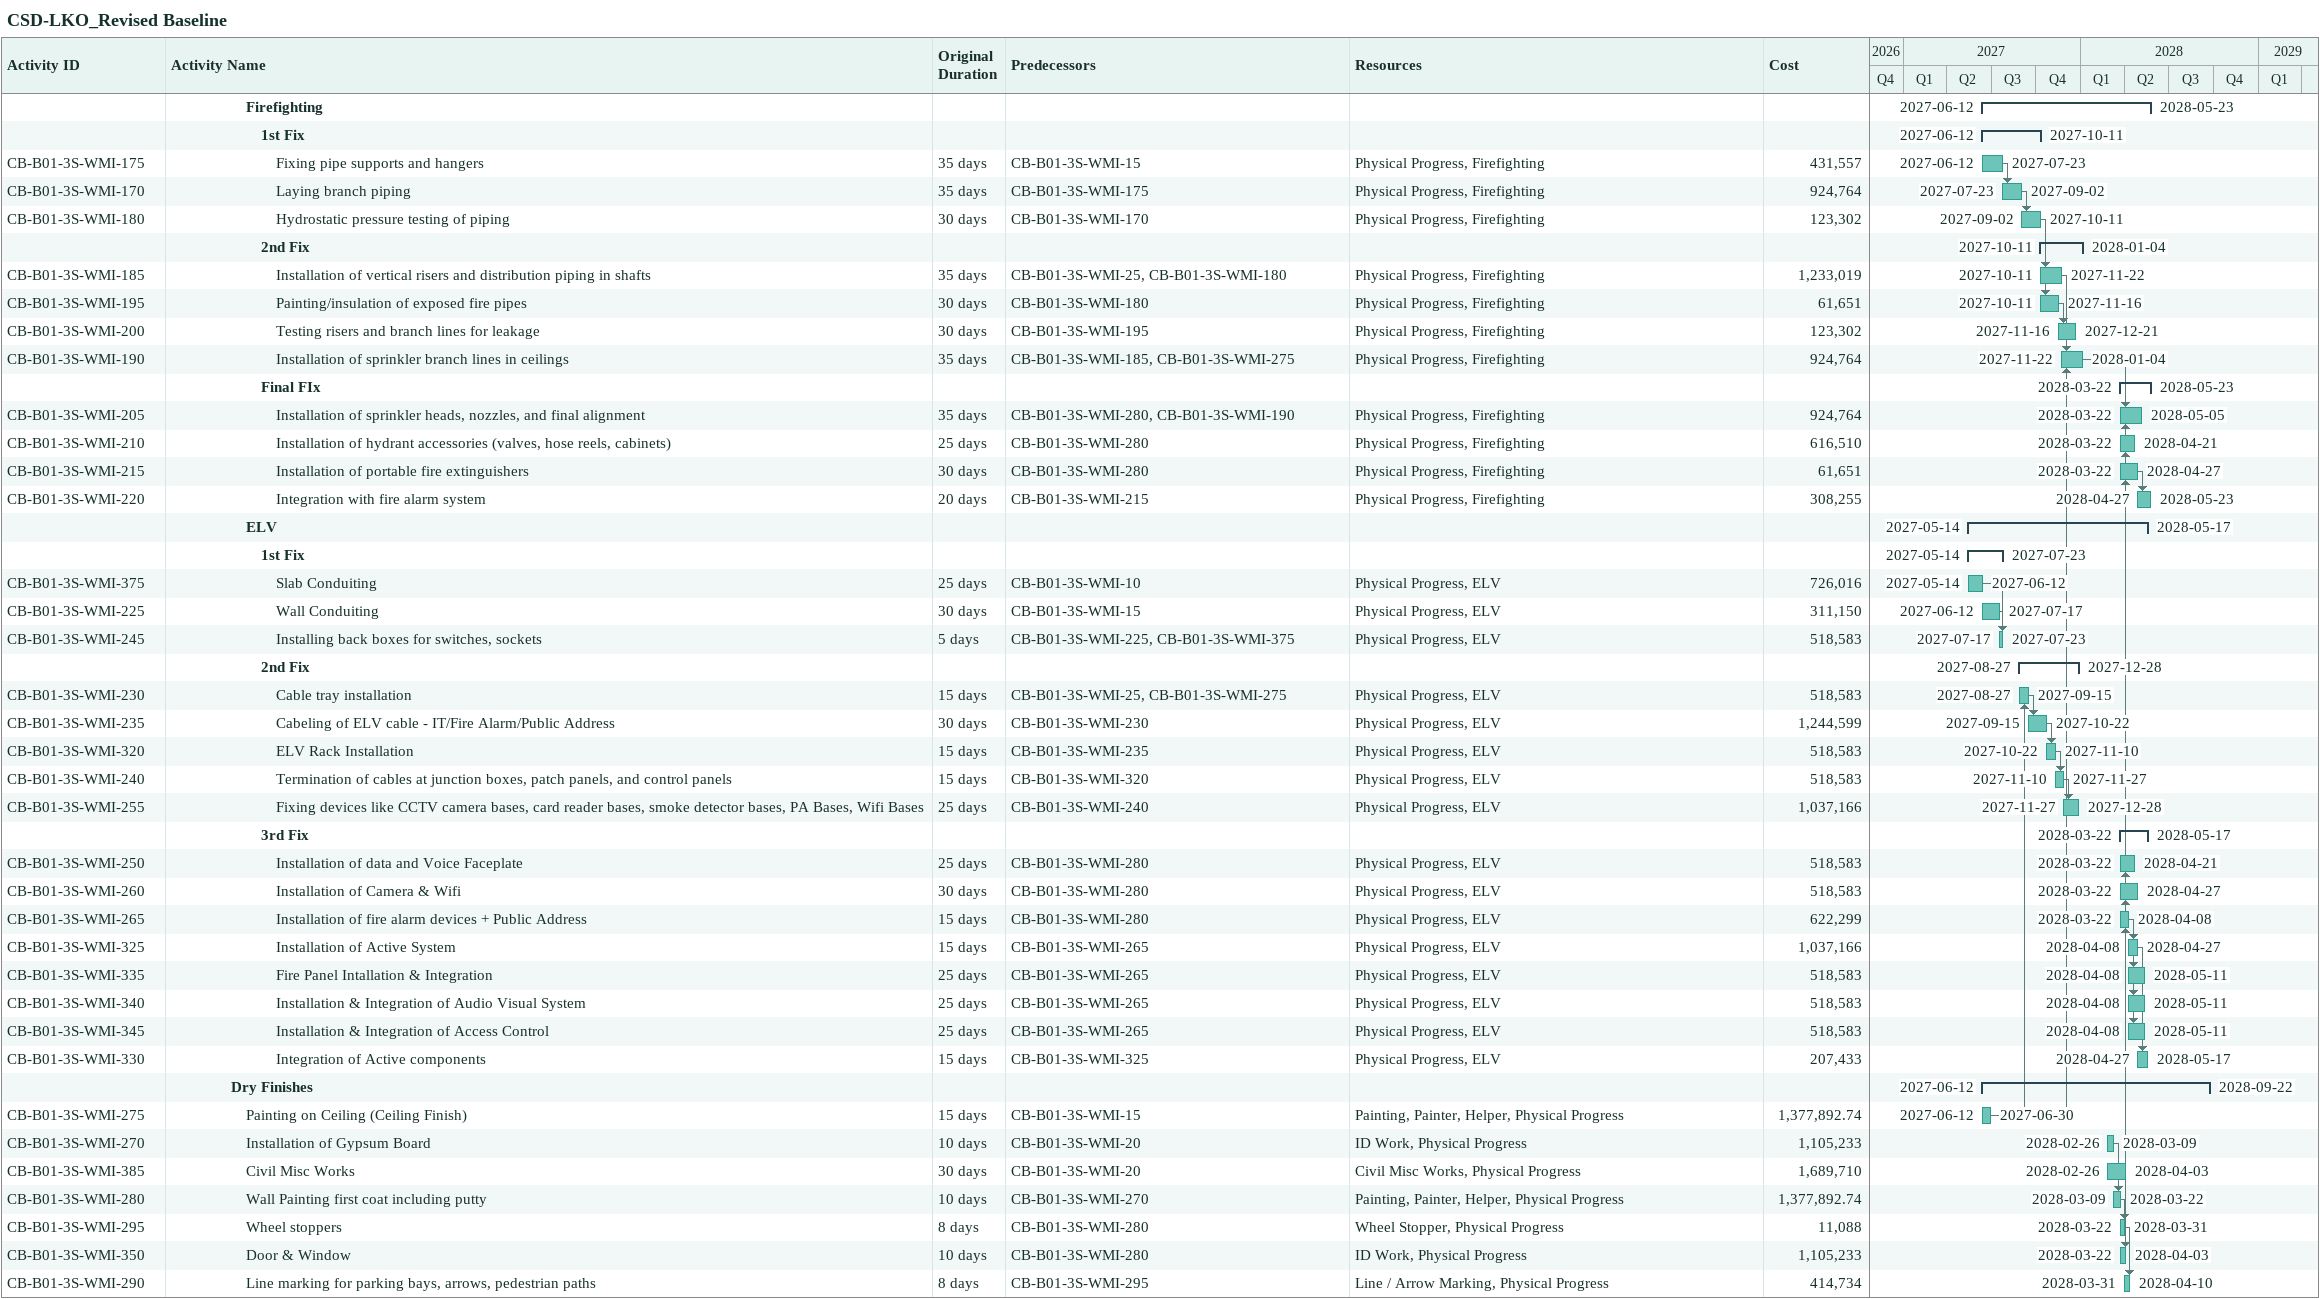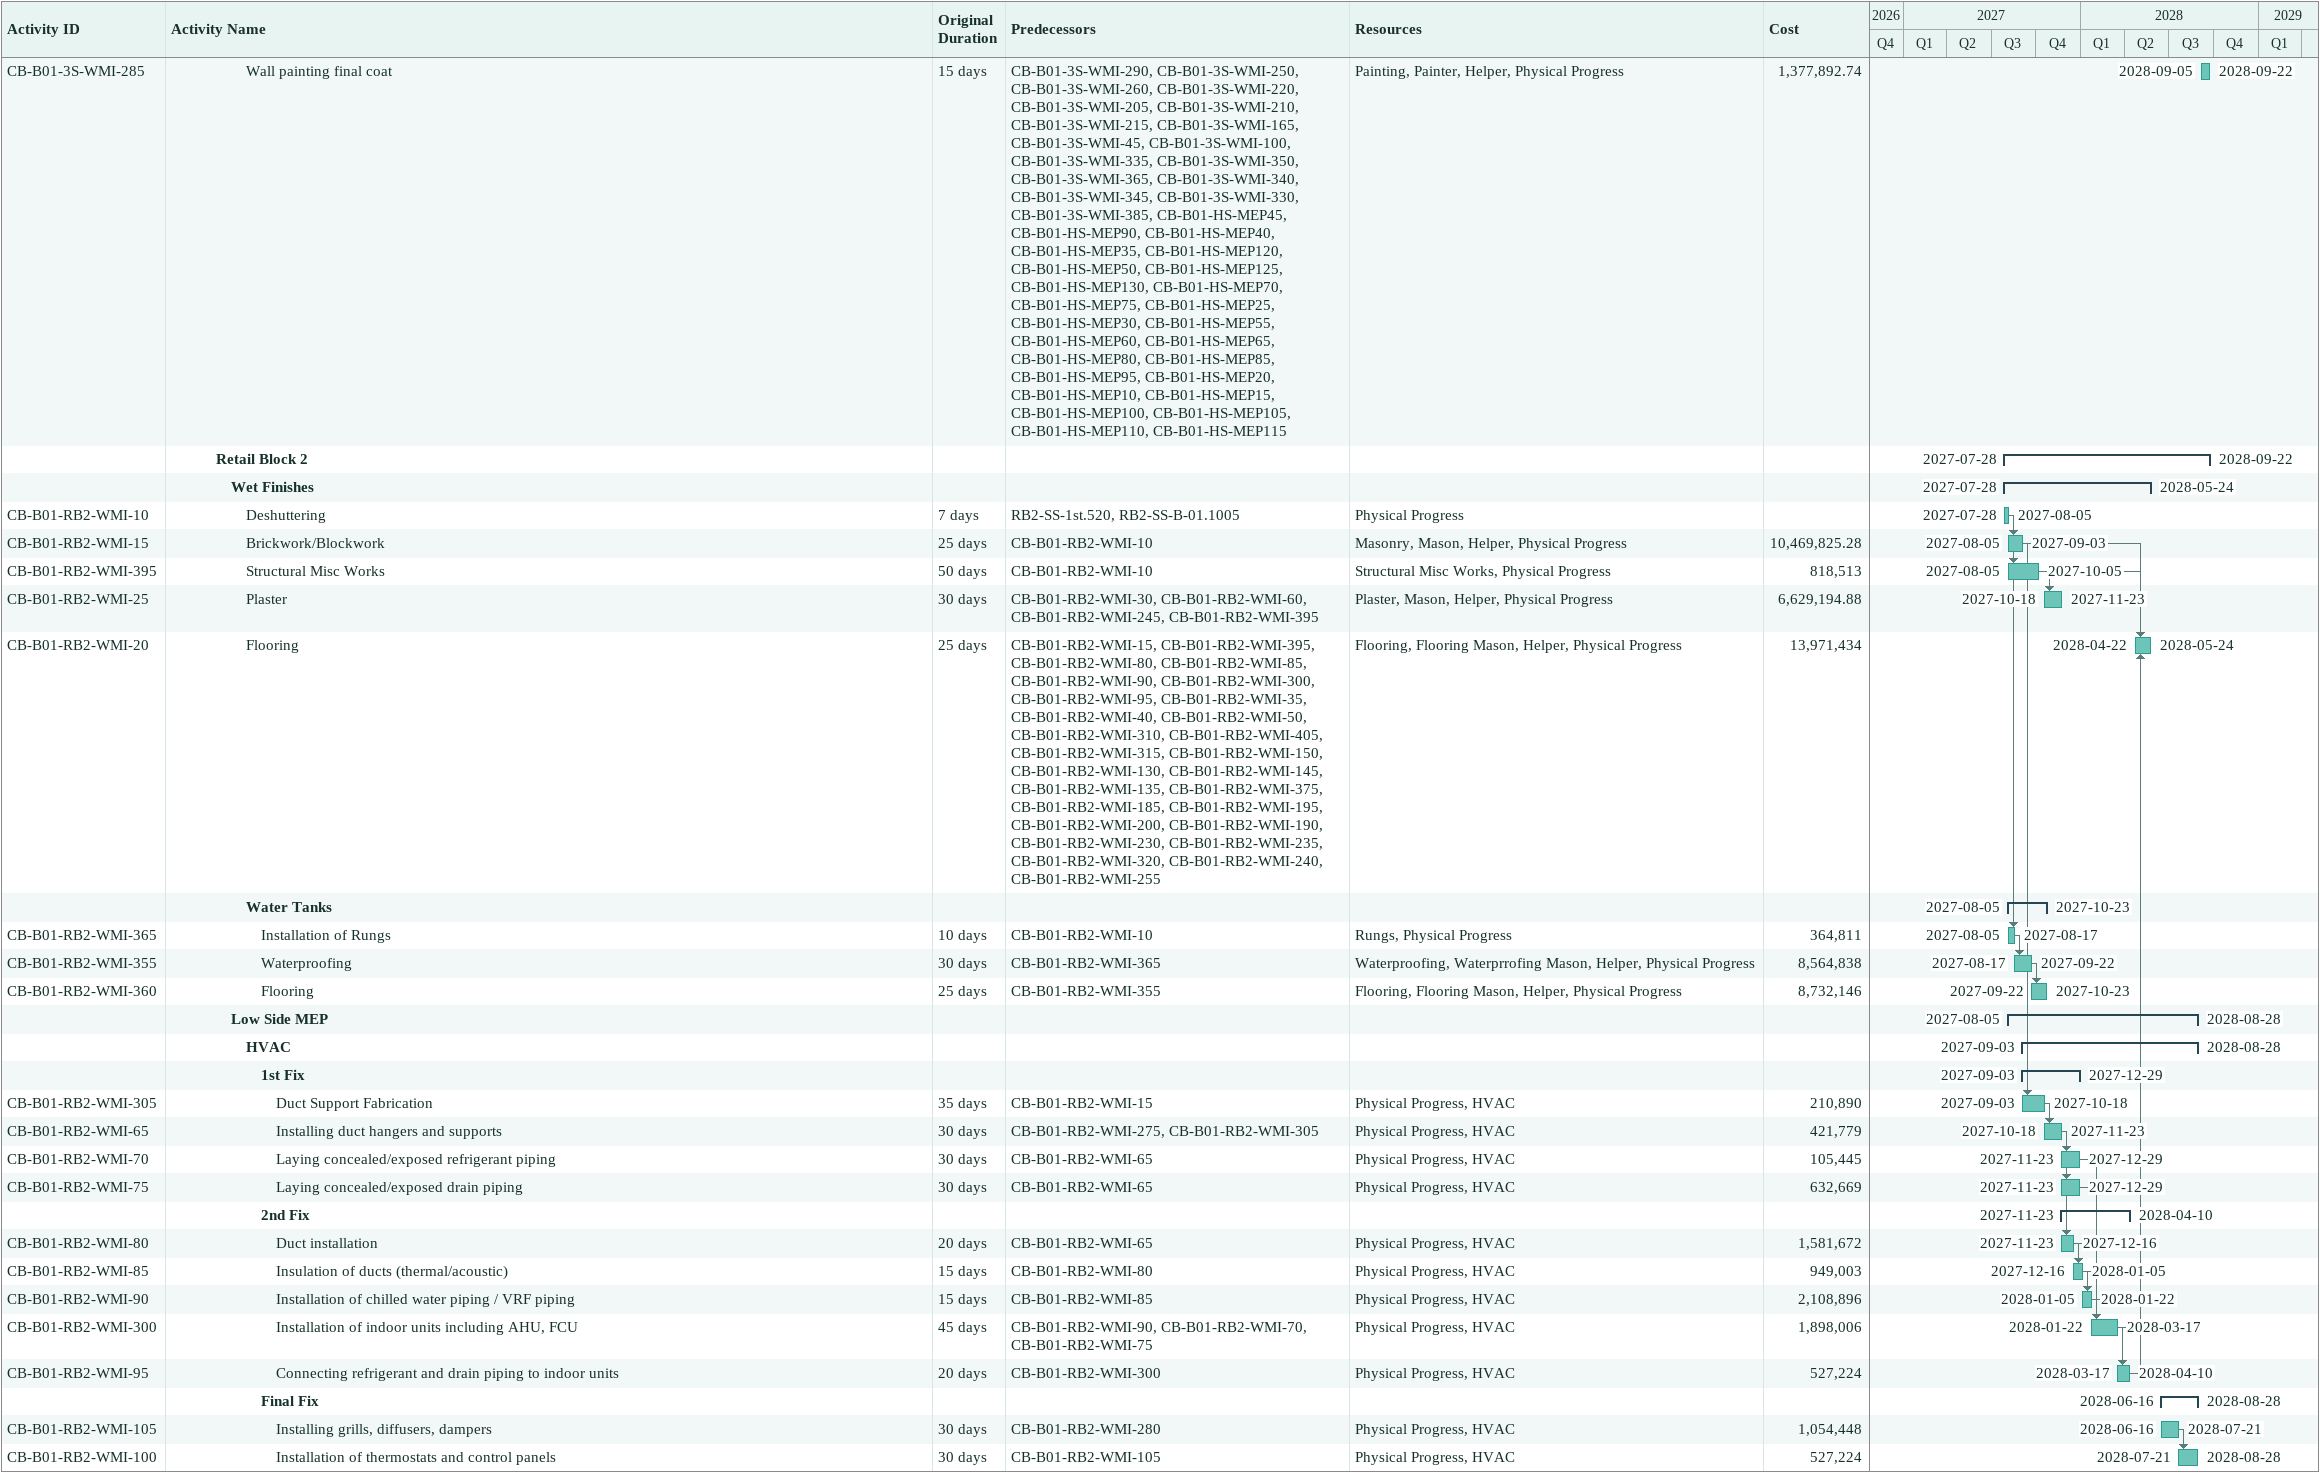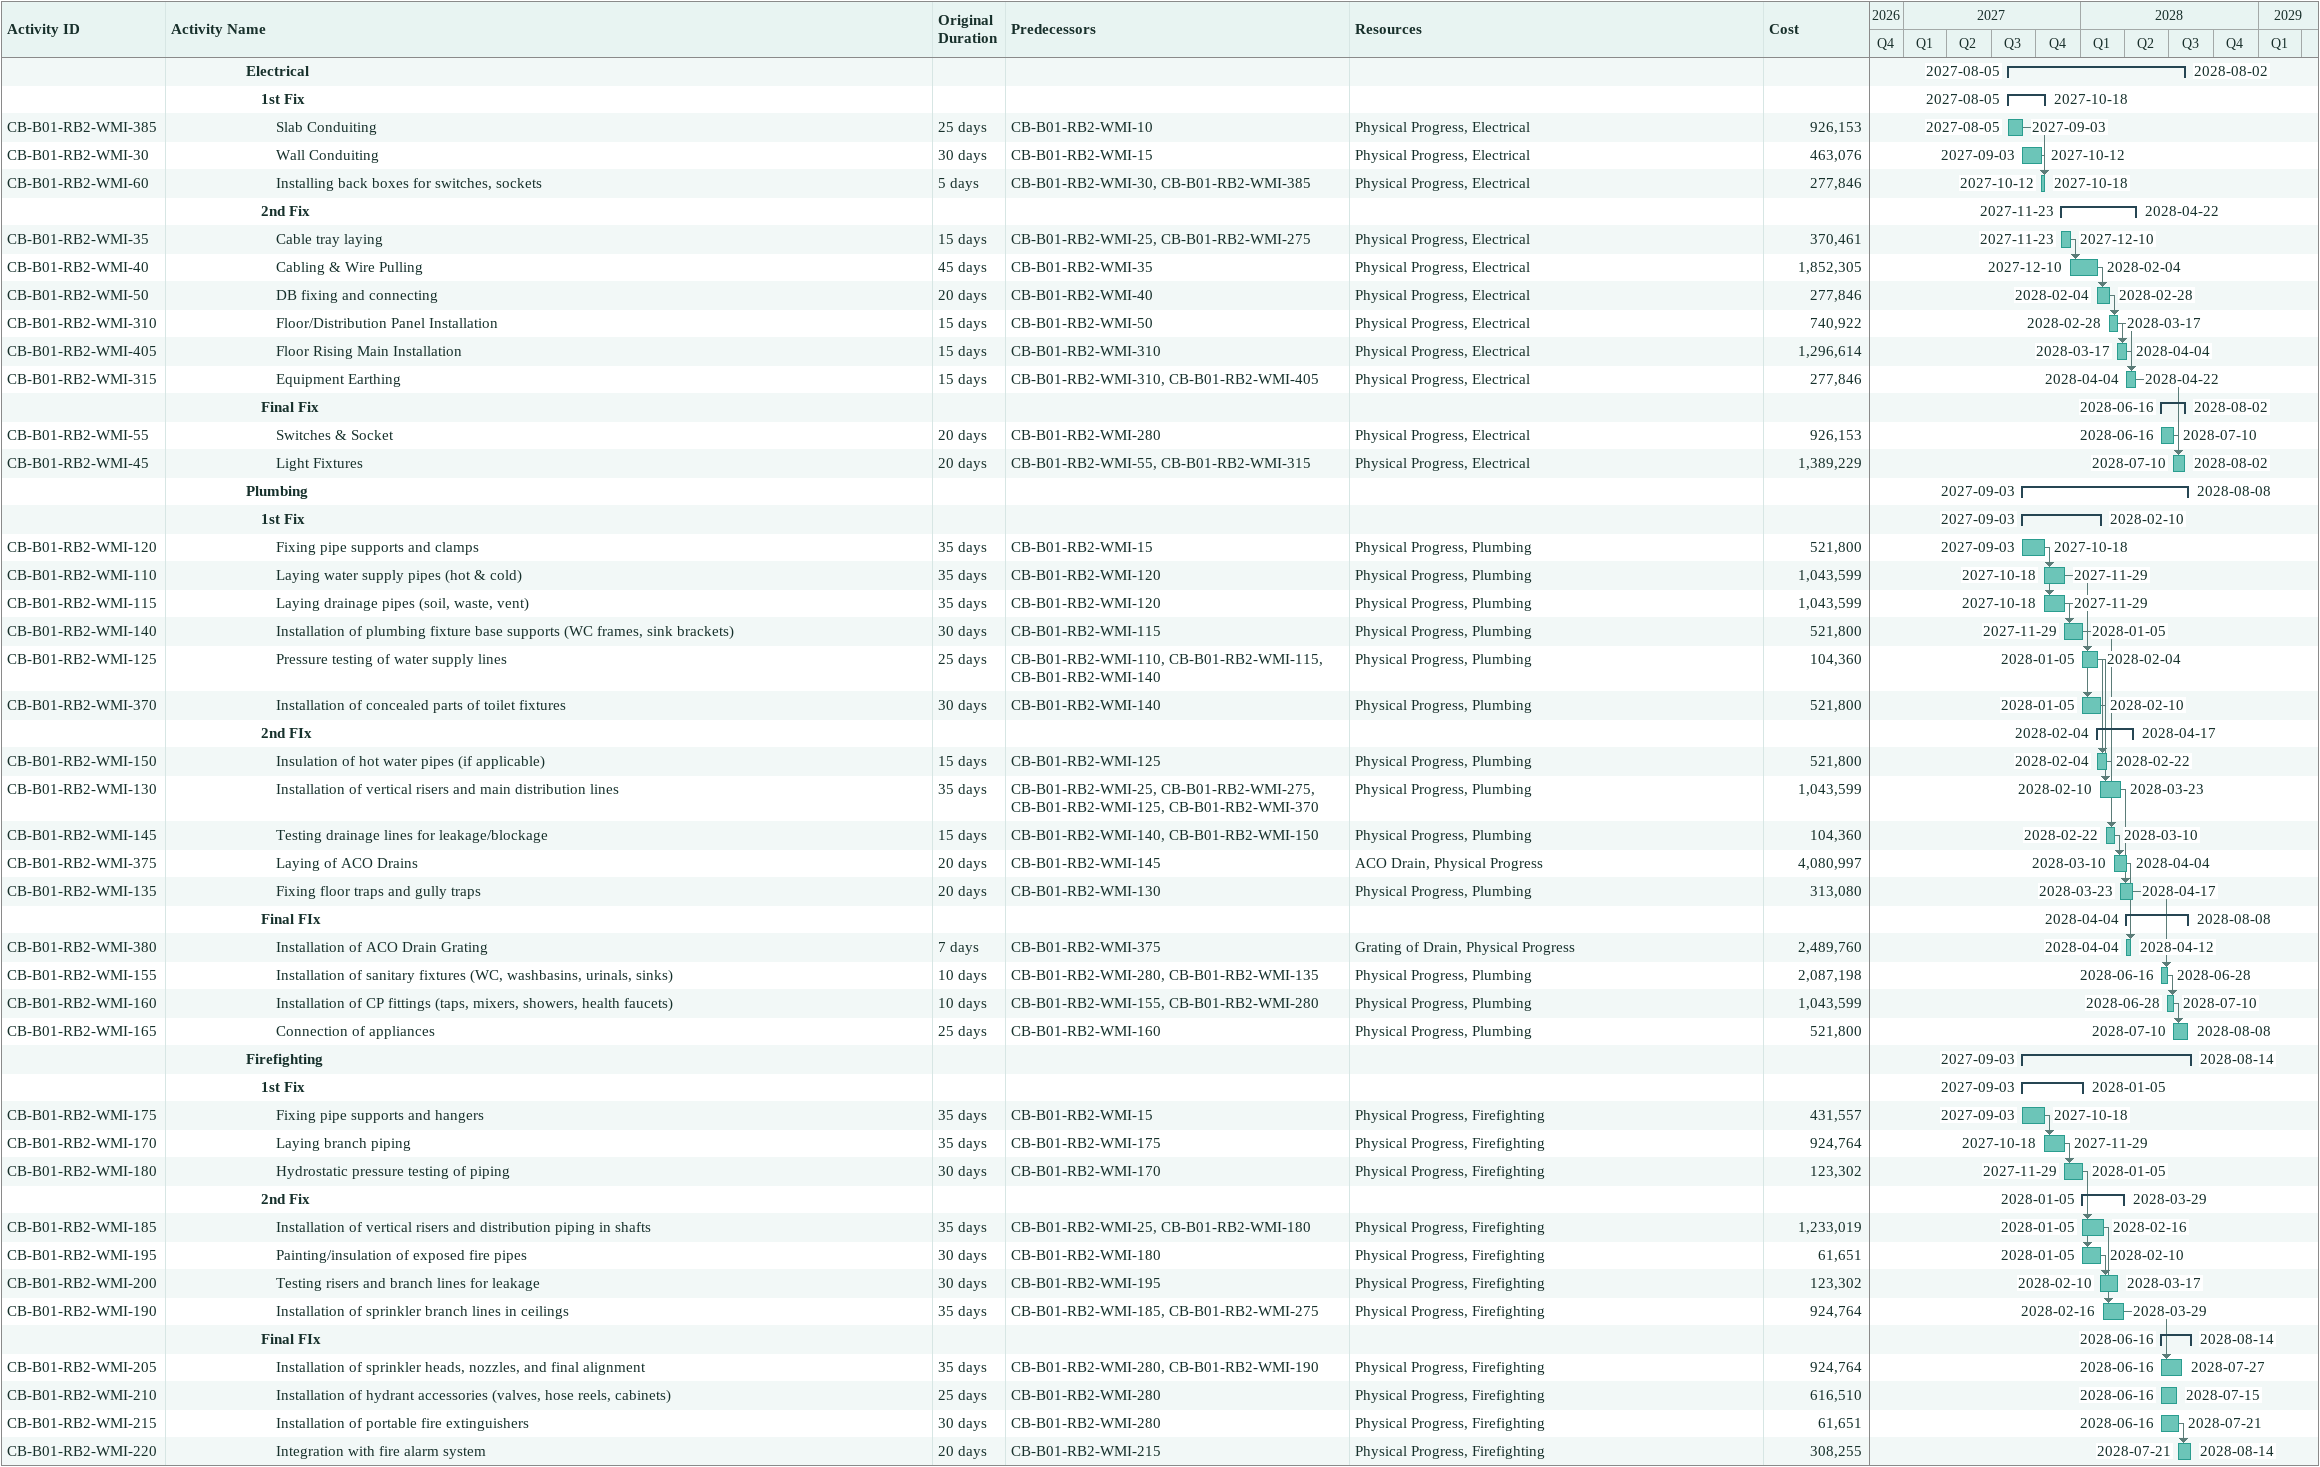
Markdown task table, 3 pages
CSD-LKO_Revised Baseline

| ID | Level | Task | Original duration | Start | Finish | Predecessors | Resources | Cost |
|---|---|---|---|---|---|---|---|---|
|  | 6 | **Firefighting** |  | 2027-06-12 | 2028-05-23 |  |  |  |
|  | 7 | **1st Fix** |  | 2027-06-12 | 2027-10-11 |  |  |  |
| CB-B01-3S-WMI-175 | 8 | Fixing pipe supports and hangers | 35d | 2027-06-12 | 2027-07-23 | CB-B01-3S-WMI-15 | Physical Progress, Firefighting | 431557 |
| CB-B01-3S-WMI-170 | 8 | Laying branch piping | 35d | 2027-07-23 | 2027-09-02 | CB-B01-3S-WMI-175 | Physical Progress, Firefighting | 924764 |
| CB-B01-3S-WMI-180 | 8 | Hydrostatic pressure testing of piping | 30d | 2027-09-02 | 2027-10-11 | CB-B01-3S-WMI-170 | Physical Progress, Firefighting | 123302 |
|  | 7 | **2nd Fix** |  | 2027-10-11 | 2028-01-04 |  |  |  |
| CB-B01-3S-WMI-185 | 8 | Installation of vertical risers and distribution piping in shafts | 35d | 2027-10-11 | 2027-11-22 | CB-B01-3S-WMI-25, CB-B01-3S-WMI-180 | Physical Progress, Firefighting | 1233019 |
| CB-B01-3S-WMI-195 | 8 | Painting/insulation of exposed fire pipes | 30d | 2027-10-11 | 2027-11-16 | CB-B01-3S-WMI-180 | Physical Progress, Firefighting | 61651 |
| CB-B01-3S-WMI-200 | 8 | Testing risers and branch lines for leakage | 30d | 2027-11-16 | 2027-12-21 | CB-B01-3S-WMI-195 | Physical Progress, Firefighting | 123302 |
| CB-B01-3S-WMI-190 | 8 | Installation of sprinkler branch lines in ceilings | 35d | 2027-11-22 | 2028-01-04 | CB-B01-3S-WMI-185, CB-B01-3S-WMI-275 | Physical Progress, Firefighting | 924764 |
|  | 7 | **Final FIx** |  | 2028-03-22 | 2028-05-23 |  |  |  |
| CB-B01-3S-WMI-205 | 8 | Installation of sprinkler heads, nozzles, and final alignment | 35d | 2028-03-22 | 2028-05-05 | CB-B01-3S-WMI-280, CB-B01-3S-WMI-190 | Physical Progress, Firefighting | 924764 |
| CB-B01-3S-WMI-210 | 8 | Installation of hydrant accessories (valves, hose reels, cabinets) | 25d | 2028-03-22 | 2028-04-21 | CB-B01-3S-WMI-280 | Physical Progress, Firefighting | 616510 |
| CB-B01-3S-WMI-215 | 8 | Installation of portable fire extinguishers | 30d | 2028-03-22 | 2028-04-27 | CB-B01-3S-WMI-280 | Physical Progress, Firefighting | 61651 |
| CB-B01-3S-WMI-220 | 8 | Integration with fire alarm system | 20d | 2028-04-27 | 2028-05-23 | CB-B01-3S-WMI-215 | Physical Progress, Firefighting | 308255 |
|  | 6 | **ELV** |  | 2027-05-14 | 2028-05-17 |  |  |  |
|  | 7 | **1st Fix** |  | 2027-05-14 | 2027-07-23 |  |  |  |
| CB-B01-3S-WMI-375 | 8 | Slab Conduiting | 25d | 2027-05-14 | 2027-06-12 | CB-B01-3S-WMI-10 | Physical Progress, ELV | 726016 |
| CB-B01-3S-WMI-225 | 8 | Wall Conduiting | 30d | 2027-06-12 | 2027-07-17 | CB-B01-3S-WMI-15 | Physical Progress, ELV | 311150 |
| CB-B01-3S-WMI-245 | 8 | Installing back boxes for switches, sockets | 5d | 2027-07-17 | 2027-07-23 | CB-B01-3S-WMI-225, CB-B01-3S-WMI-375 | Physical Progress, ELV | 518583 |
|  | 7 | **2nd Fix** |  | 2027-08-27 | 2027-12-28 |  |  |  |
| CB-B01-3S-WMI-230 | 8 | Cable tray installation | 15d | 2027-08-27 | 2027-09-15 | CB-B01-3S-WMI-25, CB-B01-3S-WMI-275 | Physical Progress, ELV | 518583 |
| CB-B01-3S-WMI-235 | 8 | Cabeling of ELV cable - IT/Fire Alarm/Public Address | 30d | 2027-09-15 | 2027-10-22 | CB-B01-3S-WMI-230 | Physical Progress, ELV | 1244599 |
| CB-B01-3S-WMI-320 | 8 | ELV Rack Installation | 15d | 2027-10-22 | 2027-11-10 | CB-B01-3S-WMI-235 | Physical Progress, ELV | 518583 |
| CB-B01-3S-WMI-240 | 8 | Termination of cables at junction boxes, patch panels, and control panels | 15d | 2027-11-10 | 2027-11-27 | CB-B01-3S-WMI-320 | Physical Progress, ELV | 518583 |
| CB-B01-3S-WMI-255 | 8 | Fixing devices like CCTV camera bases, card reader bases, smoke detector bases, PA Bases, Wifi Bases | 25d | 2027-11-27 | 2027-12-28 | CB-B01-3S-WMI-240 | Physical Progress, ELV | 1037166 |
|  | 7 | **3rd Fix** |  | 2028-03-22 | 2028-05-17 |  |  |  |
| CB-B01-3S-WMI-250 | 8 | Installation of data and Voice Faceplate | 25d | 2028-03-22 | 2028-04-21 | CB-B01-3S-WMI-280 | Physical Progress, ELV | 518583 |
| CB-B01-3S-WMI-260 | 8 | Installation of Camera & Wifi | 30d | 2028-03-22 | 2028-04-27 | CB-B01-3S-WMI-280 | Physical Progress, ELV | 518583 |
| CB-B01-3S-WMI-265 | 8 | Installation of fire alarm devices + Public Address | 15d | 2028-03-22 | 2028-04-08 | CB-B01-3S-WMI-280 | Physical Progress, ELV | 622299 |
| CB-B01-3S-WMI-325 | 8 | Installation of Active System | 15d | 2028-04-08 | 2028-04-27 | CB-B01-3S-WMI-265 | Physical Progress, ELV | 1037166 |
| CB-B01-3S-WMI-335 | 8 | Fire Panel Intallation & Integration | 25d | 2028-04-08 | 2028-05-11 | CB-B01-3S-WMI-265 | Physical Progress, ELV | 518583 |
| CB-B01-3S-WMI-340 | 8 | Installation & Integration of Audio Visual System | 25d | 2028-04-08 | 2028-05-11 | CB-B01-3S-WMI-265 | Physical Progress, ELV | 518583 |
| CB-B01-3S-WMI-345 | 8 | Installation & Integration of Access Control | 25d | 2028-04-08 | 2028-05-11 | CB-B01-3S-WMI-265 | Physical Progress, ELV | 518583 |
| CB-B01-3S-WMI-330 | 8 | Integration of Active components | 15d | 2028-04-27 | 2028-05-17 | CB-B01-3S-WMI-325 | Physical Progress, ELV | 207433 |
|  | 5 | **Dry Finishes** |  | 2027-06-12 | 2028-09-22 |  |  |  |
| CB-B01-3S-WMI-275 | 6 | Painting on Ceiling (Ceiling Finish) | 15d | 2027-06-12 | 2027-06-30 | CB-B01-3S-WMI-15 | Painting, Painter, Helper, Physical Progress | 1377892.74 |
| CB-B01-3S-WMI-270 | 6 | Installation of Gypsum Board | 10d | 2028-02-26 | 2028-03-09 | CB-B01-3S-WMI-20 | ID Work, Physical Progress | 1105233 |
| CB-B01-3S-WMI-385 | 6 | Civil Misc Works | 30d | 2028-02-26 | 2028-04-03 | CB-B01-3S-WMI-20 | Civil Misc Works, Physical Progress | 1689710 |
| CB-B01-3S-WMI-280 | 6 | Wall Painting first coat including putty | 10d | 2028-03-09 | 2028-03-22 | CB-B01-3S-WMI-270 | Painting, Painter, Helper, Physical Progress | 1377892.74 |
| CB-B01-3S-WMI-295 | 6 | Wheel stoppers | 8d | 2028-03-22 | 2028-03-31 | CB-B01-3S-WMI-280 | Wheel Stopper, Physical Progress | 11088 |
| CB-B01-3S-WMI-350 | 6 | Door & Window | 10d | 2028-03-22 | 2028-04-03 | CB-B01-3S-WMI-280 | ID Work, Physical Progress | 1105233 |
| CB-B01-3S-WMI-290 | 6 | Line marking for parking bays, arrows, pedestrian paths | 8d | 2028-03-31 | 2028-04-10 | CB-B01-3S-WMI-295 | Line / Arrow Marking, Physical Progress | 414734 |
| CB-B01-3S-WMI-285 | 6 | Wall painting final coat | 15d | 2028-09-05 | 2028-09-22 | CB-B01-3S-WMI-290, CB-B01-3S-WMI-250, CB-B01-3S-WMI-260, CB-B01-3S-WMI-220, CB-B01-3S-WMI-205, CB-B01-3S-WMI-210, CB-B01-3S-WMI-215, CB-B01-3S-WMI-165, CB-B01-3S-WMI-45, CB-B01-3S-WMI-100, CB-B01-3S-WMI-335, CB-B01-3S-WMI-350, CB-B01-3S-WMI-365, CB-B01-3S-WMI-340, CB-B01-3S-WMI-345, CB-B01-3S-WMI-330, CB-B01-3S-WMI-385, CB-B01-HS-MEP45, CB-B01-HS-MEP90, CB-B01-HS-MEP40, CB-B01-HS-MEP35, CB-B01-HS-MEP120, CB-B01-HS-MEP50, CB-B01-HS-MEP125, CB-B01-HS-MEP130, CB-B01-HS-MEP70, CB-B01-HS-MEP75, CB-B01-HS-MEP25, CB-B01-HS-MEP30, CB-B01-HS-MEP55, CB-B01-HS-MEP60, CB-B01-HS-MEP65, CB-B01-HS-MEP80, CB-B01-HS-MEP85, CB-B01-HS-MEP95, CB-B01-HS-MEP20, CB-B01-HS-MEP10, CB-B01-HS-MEP15, CB-B01-HS-MEP100, CB-B01-HS-MEP105, CB-B01-HS-MEP110, CB-B01-HS-MEP115 | Painting, Painter, Helper, Physical Progress | 1377892.74 |
|  | 4 | **Retail Block 2** |  | 2027-07-28 | 2028-09-22 |  |  |  |
|  | 5 | **Wet Finishes** |  | 2027-07-28 | 2028-05-24 |  |  |  |
| CB-B01-RB2-WMI-10 | 6 | Deshuttering | 7d | 2027-07-28 | 2027-08-05 | RB2-SS-1st.520, RB2-SS-B-01.1005 | Physical Progress |  |
| CB-B01-RB2-WMI-15 | 6 | Brickwork/Blockwork | 25d | 2027-08-05 | 2027-09-03 | CB-B01-RB2-WMI-10 | Masonry, Mason, Helper, Physical Progress | 10469825.28 |
| CB-B01-RB2-WMI-395 | 6 | Structural Misc Works | 50d | 2027-08-05 | 2027-10-05 | CB-B01-RB2-WMI-10 | Structural Misc Works, Physical Progress | 818513 |
| CB-B01-RB2-WMI-25 | 6 | Plaster | 30d | 2027-10-18 | 2027-11-23 | CB-B01-RB2-WMI-30, CB-B01-RB2-WMI-60, CB-B01-RB2-WMI-245, CB-B01-RB2-WMI-395 | Plaster, Mason, Helper, Physical Progress | 6629194.88 |
| CB-B01-RB2-WMI-20 | 6 | Flooring | 25d | 2028-04-22 | 2028-05-24 | CB-B01-RB2-WMI-15, CB-B01-RB2-WMI-395, CB-B01-RB2-WMI-80, CB-B01-RB2-WMI-85, CB-B01-RB2-WMI-90, CB-B01-RB2-WMI-300, CB-B01-RB2-WMI-95, CB-B01-RB2-WMI-35, CB-B01-RB2-WMI-40, CB-B01-RB2-WMI-50, CB-B01-RB2-WMI-310, CB-B01-RB2-WMI-405, CB-B01-RB2-WMI-315, CB-B01-RB2-WMI-150, CB-B01-RB2-WMI-130, CB-B01-RB2-WMI-145, CB-B01-RB2-WMI-135, CB-B01-RB2-WMI-375, CB-B01-RB2-WMI-185, CB-B01-RB2-WMI-195, CB-B01-RB2-WMI-200, CB-B01-RB2-WMI-190, CB-B01-RB2-WMI-230, CB-B01-RB2-WMI-235, CB-B01-RB2-WMI-320, CB-B01-RB2-WMI-240, CB-B01-RB2-WMI-255 | Flooring, Flooring Mason, Helper, Physical Progress | 13971434 |
|  | 6 | **Water Tanks** |  | 2027-08-05 | 2027-10-23 |  |  |  |
| CB-B01-RB2-WMI-365 | 7 | Installation of Rungs | 10d | 2027-08-05 | 2027-08-17 | CB-B01-RB2-WMI-10 | Rungs, Physical Progress | 364811 |
| CB-B01-RB2-WMI-355 | 7 | Waterproofing | 30d | 2027-08-17 | 2027-09-22 | CB-B01-RB2-WMI-365 | Waterproofing, Waterprrofing Mason, Helper, Physical Progress | 8564838 |
| CB-B01-RB2-WMI-360 | 7 | Flooring | 25d | 2027-09-22 | 2027-10-23 | CB-B01-RB2-WMI-355 | Flooring, Flooring Mason, Helper, Physical Progress | 8732146 |
|  | 5 | **Low Side MEP** |  | 2027-08-05 | 2028-08-28 |  |  |  |
|  | 6 | **HVAC** |  | 2027-09-03 | 2028-08-28 |  |  |  |
|  | 7 | **1st Fix** |  | 2027-09-03 | 2027-12-29 |  |  |  |
| CB-B01-RB2-WMI-305 | 8 | Duct Support Fabrication | 35d | 2027-09-03 | 2027-10-18 | CB-B01-RB2-WMI-15 | Physical Progress, HVAC | 210890 |
| CB-B01-RB2-WMI-65 | 8 | Installing duct hangers and supports | 30d | 2027-10-18 | 2027-11-23 | CB-B01-RB2-WMI-275, CB-B01-RB2-WMI-305 | Physical Progress, HVAC | 421779 |
| CB-B01-RB2-WMI-70 | 8 | Laying concealed/exposed refrigerant piping | 30d | 2027-11-23 | 2027-12-29 | CB-B01-RB2-WMI-65 | Physical Progress, HVAC | 105445 |
| CB-B01-RB2-WMI-75 | 8 | Laying concealed/exposed drain piping | 30d | 2027-11-23 | 2027-12-29 | CB-B01-RB2-WMI-65 | Physical Progress, HVAC | 632669 |
|  | 7 | **2nd Fix** |  | 2027-11-23 | 2028-04-10 |  |  |  |
| CB-B01-RB2-WMI-80 | 8 | Duct installation | 20d | 2027-11-23 | 2027-12-16 | CB-B01-RB2-WMI-65 | Physical Progress, HVAC | 1581672 |
| CB-B01-RB2-WMI-85 | 8 | Insulation of ducts (thermal/acoustic) | 15d | 2027-12-16 | 2028-01-05 | CB-B01-RB2-WMI-80 | Physical Progress, HVAC | 949003 |
| CB-B01-RB2-WMI-90 | 8 | Installation of chilled water piping / VRF piping | 15d | 2028-01-05 | 2028-01-22 | CB-B01-RB2-WMI-85 | Physical Progress, HVAC | 2108896 |
| CB-B01-RB2-WMI-300 | 8 | Installation of indoor units including AHU, FCU | 45d | 2028-01-22 | 2028-03-17 | CB-B01-RB2-WMI-90, CB-B01-RB2-WMI-70, CB-B01-RB2-WMI-75 | Physical Progress, HVAC | 1898006 |
| CB-B01-RB2-WMI-95 | 8 | Connecting refrigerant and drain piping to indoor units | 20d | 2028-03-17 | 2028-04-10 | CB-B01-RB2-WMI-300 | Physical Progress, HVAC | 527224 |
|  | 7 | **Final Fix** |  | 2028-06-16 | 2028-08-28 |  |  |  |
| CB-B01-RB2-WMI-105 | 8 | Installing grills, diffusers, dampers | 30d | 2028-06-16 | 2028-07-21 | CB-B01-RB2-WMI-280 | Physical Progress, HVAC | 1054448 |
| CB-B01-RB2-WMI-100 | 8 | Installation of thermostats and control panels | 30d | 2028-07-21 | 2028-08-28 | CB-B01-RB2-WMI-105 | Physical Progress, HVAC | 527224 |
|  | 6 | **Electrical** |  | 2027-08-05 | 2028-08-02 |  |  |  |
|  | 7 | **1st Fix** |  | 2027-08-05 | 2027-10-18 |  |  |  |
| CB-B01-RB2-WMI-385 | 8 | Slab Conduiting | 25d | 2027-08-05 | 2027-09-03 | CB-B01-RB2-WMI-10 | Physical Progress, Electrical | 926153 |
| CB-B01-RB2-WMI-30 | 8 | Wall Conduiting | 30d | 2027-09-03 | 2027-10-12 | CB-B01-RB2-WMI-15 | Physical Progress, Electrical | 463076 |
| CB-B01-RB2-WMI-60 | 8 | Installing back boxes for switches, sockets | 5d | 2027-10-12 | 2027-10-18 | CB-B01-RB2-WMI-30, CB-B01-RB2-WMI-385 | Physical Progress, Electrical | 277846 |
|  | 7 | **2nd Fix** |  | 2027-11-23 | 2028-04-22 |  |  |  |
| CB-B01-RB2-WMI-35 | 8 | Cable tray laying | 15d | 2027-11-23 | 2027-12-10 | CB-B01-RB2-WMI-25, CB-B01-RB2-WMI-275 | Physical Progress, Electrical | 370461 |
| CB-B01-RB2-WMI-40 | 8 | Cabling & Wire Pulling | 45d | 2027-12-10 | 2028-02-04 | CB-B01-RB2-WMI-35 | Physical Progress, Electrical | 1852305 |
| CB-B01-RB2-WMI-50 | 8 | DB fixing and connecting | 20d | 2028-02-04 | 2028-02-28 | CB-B01-RB2-WMI-40 | Physical Progress, Electrical | 277846 |
| CB-B01-RB2-WMI-310 | 8 | Floor/Distribution Panel Installation | 15d | 2028-02-28 | 2028-03-17 | CB-B01-RB2-WMI-50 | Physical Progress, Electrical | 740922 |
| CB-B01-RB2-WMI-405 | 8 | Floor Rising Main Installation | 15d | 2028-03-17 | 2028-04-04 | CB-B01-RB2-WMI-310 | Physical Progress, Electrical | 1296614 |
| CB-B01-RB2-WMI-315 | 8 | Equipment Earthing | 15d | 2028-04-04 | 2028-04-22 | CB-B01-RB2-WMI-310, CB-B01-RB2-WMI-405 | Physical Progress, Electrical | 277846 |
|  | 7 | **Final Fix** |  | 2028-06-16 | 2028-08-02 |  |  |  |
| CB-B01-RB2-WMI-55 | 8 | Switches & Socket | 20d | 2028-06-16 | 2028-07-10 | CB-B01-RB2-WMI-280 | Physical Progress, Electrical | 926153 |
| CB-B01-RB2-WMI-45 | 8 | Light Fixtures | 20d | 2028-07-10 | 2028-08-02 | CB-B01-RB2-WMI-55, CB-B01-RB2-WMI-315 | Physical Progress, Electrical | 1389229 |
|  | 6 | **Plumbing** |  | 2027-09-03 | 2028-08-08 |  |  |  |
|  | 7 | **1st Fix** |  | 2027-09-03 | 2028-02-10 |  |  |  |
| CB-B01-RB2-WMI-120 | 8 | Fixing pipe supports and clamps | 35d | 2027-09-03 | 2027-10-18 | CB-B01-RB2-WMI-15 | Physical Progress, Plumbing | 521800 |
| CB-B01-RB2-WMI-110 | 8 | Laying water supply pipes (hot & cold) | 35d | 2027-10-18 | 2027-11-29 | CB-B01-RB2-WMI-120 | Physical Progress, Plumbing | 1043599 |
| CB-B01-RB2-WMI-115 | 8 | Laying drainage pipes (soil, waste, vent) | 35d | 2027-10-18 | 2027-11-29 | CB-B01-RB2-WMI-120 | Physical Progress, Plumbing | 1043599 |
| CB-B01-RB2-WMI-140 | 8 | Installation of plumbing fixture base supports (WC frames, sink brackets) | 30d | 2027-11-29 | 2028-01-05 | CB-B01-RB2-WMI-115 | Physical Progress, Plumbing | 521800 |
| CB-B01-RB2-WMI-125 | 8 | Pressure testing of water supply lines | 25d | 2028-01-05 | 2028-02-04 | CB-B01-RB2-WMI-110, CB-B01-RB2-WMI-115, CB-B01-RB2-WMI-140 | Physical Progress, Plumbing | 104360 |
| CB-B01-RB2-WMI-370 | 8 | Installation of concealed parts of toilet fixtures | 30d | 2028-01-05 | 2028-02-10 | CB-B01-RB2-WMI-140 | Physical Progress, Plumbing | 521800 |
|  | 7 | **2nd FIx** |  | 2028-02-04 | 2028-04-17 |  |  |  |
| CB-B01-RB2-WMI-150 | 8 | Insulation of hot water pipes (if applicable) | 15d | 2028-02-04 | 2028-02-22 | CB-B01-RB2-WMI-125 | Physical Progress, Plumbing | 521800 |
| CB-B01-RB2-WMI-130 | 8 | Installation of vertical risers and main distribution lines | 35d | 2028-02-10 | 2028-03-23 | CB-B01-RB2-WMI-25, CB-B01-RB2-WMI-275, CB-B01-RB2-WMI-125, CB-B01-RB2-WMI-370 | Physical Progress, Plumbing | 1043599 |
| CB-B01-RB2-WMI-145 | 8 | Testing drainage lines for leakage/blockage | 15d | 2028-02-22 | 2028-03-10 | CB-B01-RB2-WMI-140, CB-B01-RB2-WMI-150 | Physical Progress, Plumbing | 104360 |
| CB-B01-RB2-WMI-375 | 8 | Laying of ACO Drains | 20d | 2028-03-10 | 2028-04-04 | CB-B01-RB2-WMI-145 | ACO Drain, Physical Progress | 4080997 |
| CB-B01-RB2-WMI-135 | 8 | Fixing floor traps and gully traps | 20d | 2028-03-23 | 2028-04-17 | CB-B01-RB2-WMI-130 | Physical Progress, Plumbing | 313080 |
|  | 7 | **Final FIx** |  | 2028-04-04 | 2028-08-08 |  |  |  |
| CB-B01-RB2-WMI-380 | 8 | Installation of ACO Drain Grating | 7d | 2028-04-04 | 2028-04-12 | CB-B01-RB2-WMI-375 | Grating of Drain, Physical Progress | 2489760 |
| CB-B01-RB2-WMI-155 | 8 | Installation of sanitary fixtures (WC, washbasins, urinals, sinks) | 10d | 2028-06-16 | 2028-06-28 | CB-B01-RB2-WMI-280, CB-B01-RB2-WMI-135 | Physical Progress, Plumbing | 2087198 |
| CB-B01-RB2-WMI-160 | 8 | Installation of CP fittings (taps, mixers, showers, health faucets) | 10d | 2028-06-28 | 2028-07-10 | CB-B01-RB2-WMI-155, CB-B01-RB2-WMI-280 | Physical Progress, Plumbing | 1043599 |
| CB-B01-RB2-WMI-165 | 8 | Connection of appliances | 25d | 2028-07-10 | 2028-08-08 | CB-B01-RB2-WMI-160 | Physical Progress, Plumbing | 521800 |
|  | 6 | **Firefighting** |  | 2027-09-03 | 2028-08-14 |  |  |  |
|  | 7 | **1st Fix** |  | 2027-09-03 | 2028-01-05 |  |  |  |
| CB-B01-RB2-WMI-175 | 8 | Fixing pipe supports and hangers | 35d | 2027-09-03 | 2027-10-18 | CB-B01-RB2-WMI-15 | Physical Progress, Firefighting | 431557 |
| CB-B01-RB2-WMI-170 | 8 | Laying branch piping | 35d | 2027-10-18 | 2027-11-29 | CB-B01-RB2-WMI-175 | Physical Progress, Firefighting | 924764 |
| CB-B01-RB2-WMI-180 | 8 | Hydrostatic pressure testing of piping | 30d | 2027-11-29 | 2028-01-05 | CB-B01-RB2-WMI-170 | Physical Progress, Firefighting | 123302 |
|  | 7 | **2nd Fix** |  | 2028-01-05 | 2028-03-29 |  |  |  |
| CB-B01-RB2-WMI-185 | 8 | Installation of vertical risers and distribution piping in shafts | 35d | 2028-01-05 | 2028-02-16 | CB-B01-RB2-WMI-25, CB-B01-RB2-WMI-180 | Physical Progress, Firefighting | 1233019 |
| CB-B01-RB2-WMI-195 | 8 | Painting/insulation of exposed fire pipes | 30d | 2028-01-05 | 2028-02-10 | CB-B01-RB2-WMI-180 | Physical Progress, Firefighting | 61651 |
| CB-B01-RB2-WMI-200 | 8 | Testing risers and branch lines for leakage | 30d | 2028-02-10 | 2028-03-17 | CB-B01-RB2-WMI-195 | Physical Progress, Firefighting | 123302 |
| CB-B01-RB2-WMI-190 | 8 | Installation of sprinkler branch lines in ceilings | 35d | 2028-02-16 | 2028-03-29 | CB-B01-RB2-WMI-185, CB-B01-RB2-WMI-275 | Physical Progress, Firefighting | 924764 |
|  | 7 | **Final FIx** |  | 2028-06-16 | 2028-08-14 |  |  |  |
| CB-B01-RB2-WMI-205 | 8 | Installation of sprinkler heads, nozzles, and final alignment | 35d | 2028-06-16 | 2028-07-27 | CB-B01-RB2-WMI-280, CB-B01-RB2-WMI-190 | Physical Progress, Firefighting | 924764 |
| CB-B01-RB2-WMI-210 | 8 | Installation of hydrant accessories (valves, hose reels, cabinets) | 25d | 2028-06-16 | 2028-07-15 | CB-B01-RB2-WMI-280 | Physical Progress, Firefighting | 616510 |
| CB-B01-RB2-WMI-215 | 8 | Installation of portable fire extinguishers | 30d | 2028-06-16 | 2028-07-21 | CB-B01-RB2-WMI-280 | Physical Progress, Firefighting | 61651 |
| CB-B01-RB2-WMI-220 | 8 | Integration with fire alarm system | 20d | 2028-07-21 | 2028-08-14 | CB-B01-RB2-WMI-215 | Physical Progress, Firefighting | 308255 |
